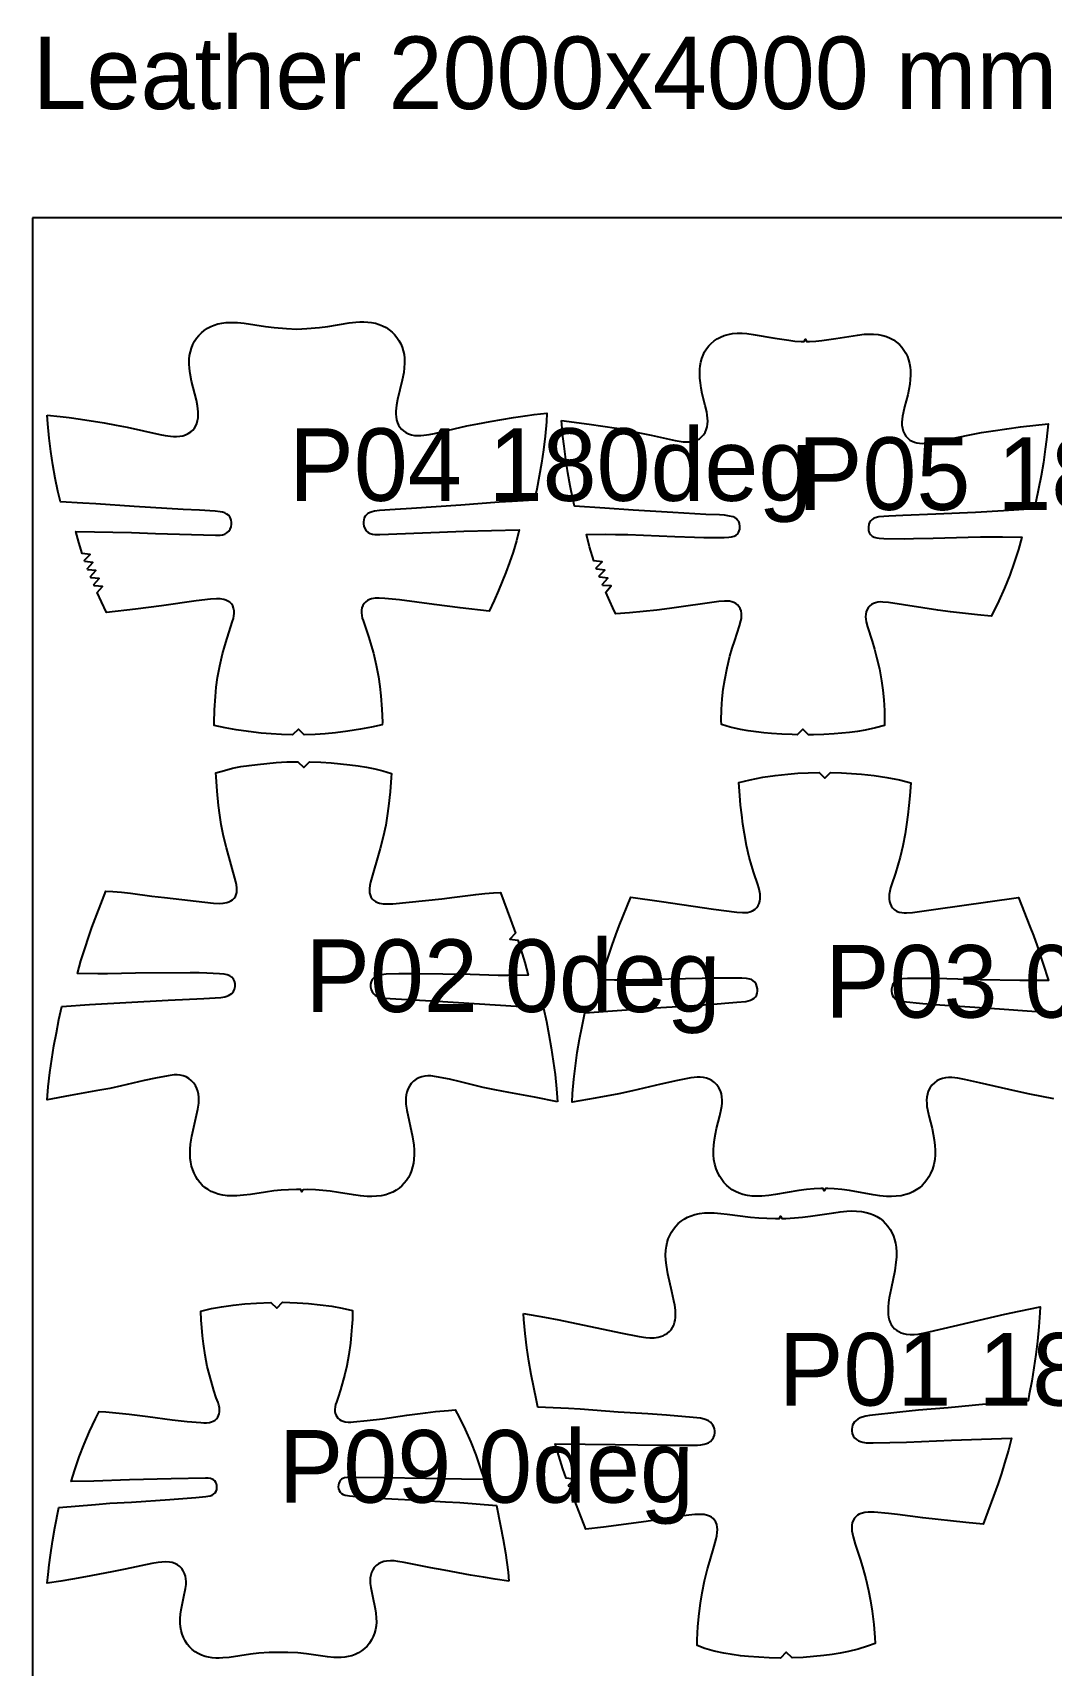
# Model space of a CAD drawing. Header units: millimetres. Extents: x 0 to 2016, y 0 to 4064.
# Drawn here: x 0 to 351, y 3501 to 4064 of the extents above; entities that cross this region are included whole.
import ezdxf

# ---------------------------------------------------------------- set-up
doc = ezdxf.new("R2010")
doc.units = ezdxf.units.MM
for name, color, linetype in [('ANNOTATION', 3, 'Continuous'), ('LEATHER', 1, 'Continuous'), ('PIECES', 5, 'Continuous')]:
    doc.layers.add(name, color=color, linetype=linetype)

msp = doc.modelspace()

# ---------------------------------------------------------------- linework, layer by layer
at = {"layer": 'LEATHER'}
msp.add_lwpolyline([(0, 0), (2000, 0), (2000, 4000), (0, 4000)], close=True, dxfattribs=at)
at = {"layer": 'PIECES'}
for points in [[(5, 3932.1), (9.43, 3931.63), (12.53, 3931.24), (16.49, 3930.68), (24.63, 3929.38), (28.82, 3928.62), (32.6, 3927.87), (43.79, 3925.39), (45.64, 3925.04), (47.5, 3924.79), (48.56, 3924.71), (49.62, 3924.7), (50.67, 3924.77), (51.71, 3924.96), (52.71, 3925.27), (53.65, 3925.73), (54.52, 3926.32), (55.17, 3926.93), (55.74, 3927.62), (56.2, 3928.38), (56.57, 3929.2), (56.86, 3930.16), (57.03, 3931.15), (57.09, 3932.16), (57.06, 3933.18), (56.97, 3934.2), (56.81, 3935.21), (56.41, 3937.2), (54.76, 3943.77), (54.25, 3946.43), (54.03, 3948.07), (53.93, 3949.72), (53.96, 3951.37), (54.11, 3952.65), (54.36, 3953.92), (54.73, 3955.16), (55.21, 3956.36), (55.8, 3957.49), (56.49, 3958.55), (57.28, 3959.53), (58.16, 3960.44), (59.13, 3961.25), (60.23, 3961.99), (61.38, 3962.61), (62.6, 3963.11), (63.86, 3963.5), (65.19, 3963.78), (66.53, 3963.94), (67.89, 3964.01), (69.25, 3964), (70.61, 3963.92), (72.87, 3963.69), (80.28, 3962.56), (83.19, 3962.2), (87.48, 3961.87), (91.01, 3961.71), (94.53, 3961.9), (98.82, 3962.26), (101.73, 3962.65), (109.12, 3963.83), (111.39, 3964.08), (112.75, 3964.17), (114.11, 3964.19), (115.46, 3964.13), (116.81, 3963.98), (118.14, 3963.71), (119.4, 3963.33), (120.62, 3962.84), (121.78, 3962.23), (122.88, 3961.5), (123.86, 3960.69), (124.75, 3959.8), (125.55, 3958.81), (126.25, 3957.76), (126.84, 3956.64), (127.33, 3955.44), (127.71, 3954.2), (127.98, 3952.94), (128.13, 3951.65), (128.18, 3950), (128.08, 3948.36), (127.88, 3946.72), (127.39, 3944.05), (125.79, 3937.47), (125.4, 3935.47), (125.26, 3934.46), (125.17, 3933.44), (125.15, 3932.42), (125.22, 3931.42), (125.39, 3930.43), (125.69, 3929.46), (126.07, 3928.65), (126.54, 3927.9), (127.11, 3927.21), (127.77, 3926.61), (128.64, 3926.02), (129.58, 3925.57), (130.59, 3925.26), (131.63, 3925.08), (132.68, 3925.02), (133.74, 3925.04), (134.8, 3925.13), (136.66, 3925.39), (138.51, 3925.75), (149.67, 3928.32), (153.45, 3929.1), (157.63, 3929.89), (165.76, 3931.26), (169.72, 3931.85), (172.81, 3932.26), (177.24, 3932.76), (177.05, 3929.72), (176.6, 3924.76), (176.05, 3920.15), (175.39, 3915.55), (174.61, 3911.02), (173.71, 3906.51), (172.88, 3902.8), (165.22, 3902.33), (160.74, 3902.02), (147.54, 3900.99), (130.61, 3899.87), (124.98, 3899.54), (119.54, 3899.15), (117.85, 3898.96), (117.04, 3898.8), (116.26, 3898.55), (115.54, 3898.17), (115.03, 3897.75), (114.61, 3897.25), (114.29, 3896.68), (114.08, 3896.02), (113.99, 3895.34), (114.01, 3894.64), (114.16, 3893.77), (114.48, 3892.95), (114.98, 3892.22), (115.64, 3891.65), (116.37, 3891.29), (117.15, 3891.07), (117.96, 3890.96), (119.6, 3890.9), (140.22, 3891.71), (148.54, 3892.1), (167.7, 3892.6), (166.72, 3888.79), (165.56, 3884.9), (164.36, 3881.33), (163.05, 3877.81), (161.82, 3874.71), (160.52, 3871.63), (159, 3868.2), (157.29, 3864.55), (147.29, 3865.64), (138.36, 3866.77), (126.43, 3868.37), (121.39, 3868.92), (119.36, 3869.01), (118.08, 3868.96), (116.83, 3868.75), (116.1, 3868.51), (115.42, 3868.18), (114.8, 3867.75), (114.27, 3867.21), (113.8, 3866.48), (113.49, 3865.68), (113.33, 3864.82), (113.31, 3863.93), (113.41, 3863.04), (113.61, 3862.16), (113.86, 3861.29), (115.8, 3855.44), (116.64, 3852.73), (117.42, 3850), (118.41, 3845.94), (119.2, 3841.85), (119.67, 3838.59), (120.02, 3835.31), (120.35, 3830.79), (120.51, 3826.25), (120.5, 3825.34), (116.73, 3824.53), (112.98, 3823.83), (108.67, 3823.16), (104.34, 3822.63), (100.86, 3822.31), (97.38, 3822.08), (93.6, 3821.93), (91.59, 3823.92), (89.6, 3821.91), (85.71, 3822.03), (82.23, 3822.24), (78.75, 3822.53), (74.41, 3823.03), (70.1, 3823.66), (66.34, 3824.33), (62.57, 3825.12), (62.56, 3826.03), (62.67, 3830.56), (62.97, 3835.09), (63.3, 3838.37), (63.74, 3841.63), (64.5, 3845.74), (65.46, 3849.8), (66.21, 3852.54), (67.03, 3855.25), (68.93, 3861.11), (69.18, 3861.99), (69.36, 3862.87), (69.46, 3863.76), (69.43, 3864.65), (69.27, 3865.51), (68.95, 3866.31), (68.48, 3867.03), (67.94, 3867.57), (67.32, 3867.99), (66.63, 3868.32), (65.9, 3868.55), (64.65, 3868.75), (63.37, 3868.79), (61.34, 3868.68), (56.31, 3868.1), (44.39, 3866.41), (35.47, 3865.21), (25.47, 3864.05), (23.73, 3867.68), (22.27, 3870.92), (24.07, 3873.06), (21.28, 3873.22), (21.08, 3873.68), (22.91, 3875.78), (20.13, 3875.99), (19.94, 3876.45), (21.81, 3878.52), (19.03, 3878.78), (18.85, 3879.25), (20.77, 3881.28), (17.99, 3881.59), (17.83, 3882.06), (19.78, 3884.06), (17.01, 3884.43), (15.86, 3888.21), (14.85, 3892.01), (34.01, 3891.66), (42.34, 3891.33), (62.96, 3890.68), (64.6, 3890.75), (65.41, 3890.87), (66.19, 3891.09), (66.91, 3891.46), (67.57, 3892.04), (68.07, 3892.77), (68.38, 3893.59), (68.53, 3894.47), (68.54, 3895.16), (68.44, 3895.85), (68.22, 3896.51), (67.9, 3897.07), (67.47, 3897.57), (66.96, 3897.98), (66.24, 3898.35), (65.46, 3898.6), (64.65, 3898.75), (62.95, 3898.93), (57.52, 3899.28), (51.89, 3899.57), (34.94, 3900.56), (21.73, 3901.48), (17.25, 3901.76), (9.59, 3902.17), (8.73, 3905.87), (7.8, 3910.37), (6.99, 3914.9), (6.28, 3919.49), (5.7, 3924.1), (5.21, 3929.05), (5, 3932.1)], [(182.24, 3930.17), (191.78, 3928.95), (196.49, 3928.28), (201.18, 3927.52), (205.16, 3926.79), (209.14, 3926.01), (213.11, 3925.18), (221.43, 3923.32), (222.81, 3923.06), (224.21, 3922.88), (225.61, 3922.82), (226.49, 3922.86), (227.36, 3922.99), (228.21, 3923.2), (229.02, 3923.52), (229.78, 3923.95), (230.55, 3924.56), (231.2, 3925.28), (231.73, 3926.1), (232.14, 3926.99), (232.44, 3927.98), (232.6, 3929), (232.64, 3930.03), (232.59, 3931.06), (232.47, 3932.1), (232.29, 3933.14), (231.79, 3935.36), (230.77, 3939.44), (230.39, 3941.32), (230.1, 3943.22), (229.96, 3944.77), (229.9, 3946.31), (229.95, 3947.86), (230.08, 3949.1), (230.29, 3950.32), (230.61, 3951.52), (231.03, 3952.69), (231.58, 3953.82), (232.23, 3954.89), (233, 3955.88), (233.86, 3956.79), (234.82, 3957.6), (235.92, 3958.35), (237.1, 3958.97), (238.34, 3959.47), (239.63, 3959.85), (241.22, 3960.14), (242.83, 3960.28), (244.46, 3960.29), (246.08, 3960.18), (248.33, 3959.89), (255.73, 3958.58), (260.65, 3957.83), (262.62, 3957.59), (264.82, 3957.47), (265.88, 3957.48), (266.28, 3958.28), (266.68, 3957.48), (267.73, 3957.45), (269.93, 3957.54), (271.91, 3957.75), (276.83, 3958.45), (284.25, 3959.66), (286.5, 3959.93), (288.13, 3960.01), (289.75, 3959.98), (291.36, 3959.82), (292.95, 3959.51), (294.23, 3959.12), (295.47, 3958.6), (296.64, 3957.97), (297.73, 3957.2), (298.68, 3956.38), (299.53, 3955.46), (300.28, 3954.46), (300.93, 3953.38), (301.46, 3952.24), (301.87, 3951.07), (302.17, 3949.87), (302.37, 3948.64), (302.48, 3947.4), (302.51, 3945.85), (302.43, 3944.31), (302.27, 3942.76), (301.95, 3940.87), (301.55, 3939), (300.48, 3934.93), (299.95, 3932.71), (299.76, 3931.68), (299.62, 3930.64), (299.56, 3929.6), (299.59, 3928.57), (299.74, 3927.56), (300.02, 3926.56), (300.42, 3925.67), (300.94, 3924.84), (301.58, 3924.11), (302.34, 3923.49), (303.1, 3923.05), (303.9, 3922.72), (304.75, 3922.5), (305.62, 3922.36), (306.5, 3922.31), (307.9, 3922.35), (309.3, 3922.52), (310.68, 3922.76), (319.03, 3924.5), (323.01, 3925.29), (326.99, 3926.02), (330.98, 3926.7), (335.69, 3927.39), (340.41, 3928.01), (349.96, 3929.11), (349.37, 3923.68), (348.95, 3920.35), (348.3, 3915.76), (347.55, 3911.17), (346.68, 3906.66), (345.7, 3902.16), (345.1, 3899.75), (334.59, 3899.08), (324.88, 3898.56), (311.23, 3897.9), (299.84, 3897.44), (295.07, 3897.3), (293.33, 3897.19), (291.61, 3896.97), (290.38, 3896.68), (289.81, 3896.45), (289.29, 3896.12), (288.81, 3895.64), (288.44, 3895.07), (288.18, 3894.44), (288.01, 3893.46), (288.07, 3892.46), (288.2, 3891.91), (288.41, 3891.38), (288.72, 3890.91), (289.3, 3890.39), (290, 3890.04), (290.88, 3889.78), (291.78, 3889.65), (293.38, 3889.55), (300.44, 3889.48), (303.59, 3889.5), (310.37, 3889.64), (322.4, 3890.01), (326.6, 3890.11), (330.81, 3890.16), (334.17, 3890.15), (340.9, 3889.99), (339.71, 3885.76), (338.28, 3881.29), (336.7, 3876.88), (334.93, 3872.45), (333, 3868.09), (330.92, 3863.81), (330.37, 3862.76), (325.62, 3863.23), (316.32, 3864.27), (311.92, 3864.84), (294.95, 3867.47), (292.97, 3867.66), (292.11, 3867.68), (291.26, 3867.62), (290.43, 3867.45), (289.75, 3867.2), (289.11, 3866.84), (288.54, 3866.4), (288.04, 3865.86), (287.58, 3865.13), (287.26, 3864.32), (287.08, 3863.47), (287.03, 3862.6), (287.08, 3861.73), (287.23, 3860.86), (287.68, 3859.15), (289.29, 3854.16), (290.11, 3851.44), (290.86, 3848.7), (291.81, 3844.63), (292.57, 3840.53), (293.02, 3837.27), (293.33, 3833.99), (293.53, 3830.25), (293.56, 3826.51), (293.51, 3825.09), (290.51, 3824.28), (286.9, 3823.51), (284.23, 3823.08), (281.55, 3822.74), (278.86, 3822.49), (276.17, 3822.28), (272.61, 3822.07), (269.04, 3821.93), (267.42, 3821.91), (265.43, 3823.92), (263.42, 3821.94), (261.79, 3821.98), (258.23, 3822.16), (254.67, 3822.42), (251.98, 3822.66), (249.29, 3822.95), (246.62, 3823.32), (243.96, 3823.78), (240.35, 3824.6), (237.36, 3825.45), (237.33, 3826.86), (237.41, 3830.61), (237.66, 3834.34), (238.01, 3837.62), (238.5, 3840.87), (239.31, 3844.97), (240.31, 3849.02), (241.09, 3851.75), (241.96, 3854.46), (243.63, 3859.43), (244.1, 3861.14), (244.25, 3862), (244.32, 3862.87), (244.28, 3863.74), (244.11, 3864.6), (243.8, 3865.4), (243.35, 3866.14), (242.86, 3866.69), (242.3, 3867.14), (241.66, 3867.5), (240.98, 3867.76), (240.15, 3867.94), (239.3, 3868.01), (238.45, 3868.01), (236.47, 3867.84), (219.46, 3865.43), (215.06, 3864.91), (205.74, 3863.99), (200.99, 3863.58), (200.45, 3864.64), (198.42, 3868.95), (197.5, 3871.09), (199.31, 3873.22), (196.53, 3873.4), (196.35, 3873.86), (198.23, 3875.93), (195.45, 3876.19), (195.27, 3876.66), (197.19, 3878.69), (194.41, 3879.01), (194.25, 3879.48), (196.21, 3881.48), (193.44, 3881.85), (191.94, 3886.69), (190.81, 3890.94), (197.54, 3891.01), (200.89, 3890.98), (205.1, 3890.88), (221.32, 3890.2), (228.1, 3889.98), (231.25, 3889.91), (238.32, 3889.9), (239.91, 3889.98), (240.82, 3890.1), (241.7, 3890.34), (242.4, 3890.69), (242.99, 3891.2), (243.3, 3891.67), (243.52, 3892.19), (243.66, 3892.74), (243.73, 3893.74), (243.58, 3894.72), (243.33, 3895.36), (242.96, 3895.93), (242.49, 3896.41), (241.97, 3896.75), (241.4, 3896.99), (240.18, 3897.3), (238.46, 3897.54), (236.72, 3897.67), (231.96, 3897.87), (220.57, 3898.48), (206.93, 3899.31), (197.23, 3899.95), (186.73, 3900.75), (186.16, 3903.17), (185.23, 3907.68), (184.42, 3912.21), (183.73, 3916.8), (183.14, 3921.41), (182.76, 3924.74), (182.24, 3930.17)], [(180.89, 3695.46), (172.97, 3697.05), (164.15, 3698.65), (159.28, 3699.57), (155.28, 3700.47), (147.48, 3702.35), (143.65, 3703.24), (139.22, 3704.1), (137.19, 3704.38), (136.17, 3704.42), (135.15, 3704.35), (134.1, 3704.13), (133.09, 3703.75), (132.15, 3703.23), (131.29, 3702.58), (130.49, 3701.77), (129.82, 3700.84), (129.29, 3699.83), (128.95, 3698.85), (128.72, 3697.85), (128.6, 3696.82), (128.57, 3695.78), (128.62, 3694.73), (128.9, 3692.64), (130.9, 3683.39), (131.33, 3680.55), (131.47, 3678.92), (131.5, 3677.29), (131.41, 3675.65), (131.22, 3674.34), (130.94, 3673.05), (130.55, 3671.79), (130.06, 3670.56), (129.49, 3669.46), (128.82, 3668.42), (128.06, 3667.44), (127.22, 3666.55), (126.28, 3665.74), (125.22, 3665), (124.09, 3664.38), (122.9, 3663.87), (121.67, 3663.47), (120.1, 3663.13), (118.51, 3662.94), (116.91, 3662.87), (115.3, 3662.91), (112.95, 3663.11), (110.62, 3663.42), (105.42, 3664.27), (102.54, 3664.69), (100.03, 3664.95), (97.52, 3665.12), (94.76, 3665.22), (93.23, 3665.21), (92.82, 3664.42), (92.43, 3665.22), (90.89, 3665.23), (88.13, 3665.16), (85.62, 3665.01), (83.11, 3664.76), (80.22, 3664.37), (75.02, 3663.56), (72.69, 3663.27), (70.34, 3663.09), (68.73, 3663.06), (67.12, 3663.14), (65.53, 3663.35), (63.97, 3663.7), (62.74, 3664.11), (61.56, 3664.63), (60.43, 3665.26), (59.38, 3666), (58.45, 3666.82), (57.61, 3667.72), (56.86, 3668.7), (56.2, 3669.75), (55.64, 3670.86), (55.15, 3672.09), (54.77, 3673.35), (54.5, 3674.64), (54.33, 3675.96), (54.25, 3677.59), (54.29, 3679.22), (54.44, 3680.85), (54.9, 3683.69), (56.97, 3692.92), (57.27, 3695.01), (57.32, 3696.06), (57.3, 3697.1), (57.19, 3698.13), (56.97, 3699.14), (56.63, 3700.12), (56.12, 3701.13), (55.45, 3702.06), (54.66, 3702.88), (53.8, 3703.54), (52.87, 3704.06), (51.86, 3704.45), (50.81, 3704.68), (49.79, 3704.76), (48.77, 3704.73), (46.74, 3704.47), (42.3, 3703.64), (38.47, 3702.78), (30.65, 3700.96), (26.64, 3700.1), (21.77, 3699.21), (12.94, 3697.68), (5, 3696.15), (5.37, 3700.69), (5.91, 3705.56), (6.57, 3710.17), (7.34, 3714.76), (8.17, 3719.29), (9.07, 3723.8), (10.06, 3728.36), (19.56, 3729), (46.68, 3730.55), (59.05, 3731.1), (64.86, 3731.47), (66.26, 3731.68), (66.91, 3731.85), (67.54, 3732.09), (68.12, 3732.41), (68.64, 3732.82), (69.2, 3733.51), (69.58, 3734.31), (69.79, 3735.26), (69.77, 3736.24), (69.6, 3737.05), (69.23, 3737.79), (68.67, 3738.39), (67.98, 3738.85), (67.02, 3739.22), (66.01, 3739.44), (64.37, 3739.63), (60.04, 3739.84), (57.36, 3739.91), (54.28, 3739.93), (35.41, 3739.76), (25.83, 3739.55), (22.49, 3739.55), (15.43, 3739.69), (16.66, 3744.05), (18.05, 3748.57), (19.2, 3752.05), (20.43, 3755.51), (25.26, 3768.11), (27.69, 3767.97), (30.57, 3767.72), (33.68, 3767.36), (41.11, 3766.36), (45.45, 3765.83), (62.35, 3763.96), (64.37, 3763.86), (65.65, 3763.91), (66.91, 3764.13), (67.63, 3764.36), (68.3, 3764.69), (68.91, 3765.11), (69.44, 3765.64), (69.86, 3766.25), (70.15, 3766.93), (70.33, 3767.65), (70.42, 3768.39), (70.42, 3769.15), (70.29, 3770.24), (70.06, 3771.31), (66.78, 3782.98), (65.78, 3786.97), (64.96, 3790.99), (64.46, 3794.28), (64.06, 3797.59), (63.56, 3802.52), (63.19, 3807.47), (63.12, 3808.79), (66.12, 3809.68), (68.92, 3810.38), (71.75, 3810.95), (74.62, 3811.4), (77.51, 3811.75), (83.97, 3812.35), (87.54, 3812.58), (91.41, 3812.67), (93.4, 3810.67), (95.41, 3812.66), (99.27, 3812.53), (102.84, 3812.27), (109.3, 3811.62), (112.18, 3811.25), (115.05, 3810.78), (117.87, 3810.19), (120.66, 3809.46), (123.66, 3808.55), (123.58, 3807.23), (123.18, 3802.29), (122.64, 3797.35), (122.21, 3794.05), (121.68, 3790.77), (120.83, 3786.75), (119.8, 3782.77), (116.43, 3771.13), (116.19, 3770.06), (116.05, 3768.97), (116.04, 3768.21), (116.12, 3767.46), (116.3, 3766.75), (116.59, 3766.07), (117, 3765.45), (117.52, 3764.92), (118.13, 3764.49), (118.81, 3764.16), (119.52, 3763.92), (120.78, 3763.7), (122.06, 3763.64), (124.08, 3763.72), (141, 3765.45), (145.34, 3765.95), (152.78, 3766.89), (155.88, 3767.23), (158.77, 3767.45), (161.2, 3767.57), (164.71, 3758.25), (166.42, 3753.54), (164.46, 3751.55), (167.23, 3751.18), (168.26, 3747.97), (169.61, 3743.44), (170.8, 3739.08), (163.74, 3738.99), (160.4, 3739.02), (150.82, 3739.3), (131.96, 3739.62), (128.88, 3739.63), (126.2, 3739.58), (121.87, 3739.41), (120.22, 3739.22), (119.21, 3739.01), (118.25, 3738.65), (117.55, 3738.2), (116.99, 3737.6), (116.62, 3736.86), (116.44, 3736.06), (116.42, 3735.08), (116.62, 3734.13), (116.99, 3733.32), (117.55, 3732.63), (118.06, 3732.21), (118.64, 3731.89), (119.26, 3731.64), (119.91, 3731.46), (121.31, 3731.24), (127.12, 3730.83), (139.48, 3730.18), (166.6, 3728.42), (176.09, 3727.7), (177.04, 3723.14), (177.91, 3718.62), (178.7, 3714.09), (179.43, 3709.49), (180.06, 3704.87), (180.56, 3699.99), (180.89, 3695.46)], [(169.15, 3622.59), (176.4, 3621.29), (181.29, 3620.35), (202.58, 3615.89), (209.02, 3614.61), (211.32, 3614.28), (212.73, 3614.17), (214.13, 3614.19), (215.52, 3614.37), (216.4, 3614.59), (217.24, 3614.89), (218.03, 3615.28), (218.78, 3615.75), (219.45, 3616.32), (220.04, 3616.98), (220.55, 3617.74), (220.93, 3618.55), (221.22, 3619.41), (221.41, 3620.3), (221.53, 3621.21), (221.57, 3622.13), (221.5, 3623.75), (221.29, 3625.37), (221, 3626.97), (220.3, 3630.15), (218.91, 3636.26), (218.4, 3639.22), (218.21, 3640.94), (218.14, 3642.68), (218.22, 3644.41), (218.39, 3645.71), (218.67, 3646.99), (219.05, 3648.23), (219.54, 3649.44), (220.13, 3650.57), (220.82, 3651.64), (221.6, 3652.63), (222.48, 3653.54), (223.45, 3654.36), (224.54, 3655.1), (225.7, 3655.73), (226.91, 3656.24), (228.17, 3656.63), (229.83, 3656.98), (231.51, 3657.18), (233.2, 3657.24), (234.9, 3657.2), (237.11, 3657.05), (239.33, 3656.81), (247.42, 3655.8), (250.21, 3655.54), (253, 3655.36), (255.99, 3655.3), (257.35, 3655.33), (257.74, 3656.13), (258.15, 3655.34), (259.51, 3655.34), (262.49, 3655.48), (265.28, 3655.73), (268.06, 3656.07), (276.13, 3657.28), (278.33, 3657.58), (280.54, 3657.79), (282.24, 3657.87), (283.94, 3657.85), (285.62, 3657.7), (287.28, 3657.4), (288.55, 3657.03), (289.78, 3656.56), (290.95, 3655.96), (292.06, 3655.25), (293.05, 3654.45), (293.96, 3653.57), (294.76, 3652.59), (295.48, 3651.54), (296.09, 3650.43), (296.62, 3649.23), (297.03, 3648), (297.34, 3646.73), (297.55, 3645.44), (297.67, 3643.71), (297.64, 3641.97), (297.5, 3640.24), (297.07, 3637.27), (295.83, 3631.13), (295.22, 3627.93), (294.97, 3626.32), (294.8, 3624.7), (294.78, 3623.08), (294.84, 3622.16), (294.98, 3621.25), (295.19, 3620.36), (295.5, 3619.51), (295.91, 3618.71), (296.43, 3617.97), (297.04, 3617.32), (297.73, 3616.77), (298.48, 3616.32), (299.29, 3615.95), (300.14, 3615.67), (301.02, 3615.48), (302.41, 3615.33), (303.82, 3615.35), (305.22, 3615.49), (307.51, 3615.88), (313.92, 3617.33), (335.08, 3622.33), (339.95, 3623.4), (347.17, 3624.89), (347.1, 3622.84), (346.79, 3617.94), (346.32, 3613.06), (345.74, 3608.44), (345.05, 3603.83), (344.29, 3599.29), (343.47, 3594.77), (343.02, 3592.5), (332.48, 3591.71), (328.49, 3591.35), (315.46, 3590.08), (305.25, 3589.21), (298.82, 3588.56), (288.37, 3587.4), (287.13, 3587.17), (285.92, 3586.85), (285.14, 3586.56), (284.41, 3586.18), (283.75, 3585.7), (283.27, 3585.23), (282.87, 3584.69), (282.57, 3584.08), (282.38, 3583.43), (282.3, 3582.76), (282.32, 3582.09), (282.47, 3581.25), (282.77, 3580.45), (283.25, 3579.73), (283.88, 3579.13), (284.55, 3578.72), (285.28, 3578.42), (286.06, 3578.21), (287.24, 3578.03), (288.43, 3577.96), (289.64, 3577.95), (301.13, 3578.26), (316.7, 3578.89), (337.38, 3579.64), (336.28, 3575.5), (334.96, 3570.97), (333.86, 3567.47), (332.69, 3563.99), (327.56, 3549.98), (321.54, 3550.51), (306.77, 3552.15), (298.01, 3553.27), (294.98, 3553.61), (289.96, 3554.07), (287.96, 3554.09), (286.73, 3553.98), (285.54, 3553.69), (284.86, 3553.4), (284.22, 3553.02), (283.66, 3552.55), (283.18, 3552), (282.75, 3551.25), (282.46, 3550.44), (282.31, 3549.58), (282.27, 3548.71), (282.34, 3547.66), (282.51, 3546.61), (282.76, 3545.58), (283.51, 3543.08), (285.22, 3537.92), (286.03, 3535.23), (287.14, 3531.18), (288.09, 3527.1), (288.75, 3523.55), (289.29, 3519.97), (289.83, 3515.45), (290.23, 3510.91), (290.34, 3508.91), (287.66, 3507.92), (284.44, 3506.9), (281.16, 3506.07), (278.34, 3505.51), (275.5, 3505.07), (272.65, 3504.71), (269.1, 3504.34), (265.54, 3504.07), (261.71, 3503.89), (259.68, 3505.86), (257.71, 3503.84), (253.87, 3503.92), (250.3, 3504.1), (246.74, 3504.37), (243.88, 3504.66), (241.03, 3505.03), (238.2, 3505.51), (234.91, 3506.26), (231.65, 3507.19), (228.95, 3508.12), (229.01, 3510.12), (229.29, 3514.67), (229.72, 3519.2), (230.16, 3522.79), (230.73, 3526.36), (231.58, 3530.46), (232.58, 3534.54), (233.32, 3537.25), (234.9, 3542.45), (235.58, 3544.97), (235.8, 3546.01), (235.95, 3547.06), (235.99, 3548.11), (235.93, 3548.98), (235.75, 3549.83), (235.45, 3550.64), (235, 3551.37), (234.5, 3551.92), (233.93, 3552.37), (233.28, 3552.73), (232.59, 3553), (231.39, 3553.26), (230.16, 3553.35), (228.16, 3553.27), (223.15, 3552.68), (220.14, 3552.26), (211.41, 3550.92), (196.68, 3548.9), (190.68, 3548.21), (185.76, 3560.65), (187.65, 3562.71), (184.87, 3562.98), (184.69, 3563.45), (186.61, 3565.48), (183.84, 3565.8), (182.74, 3569), (181.3, 3573.5), (180.1, 3577.61), (200.79, 3577.39), (216.37, 3577.16), (227.87, 3577.15), (229.07, 3577.19), (230.27, 3577.3), (231.44, 3577.51), (232.21, 3577.73), (232.94, 3578.05), (233.6, 3578.48), (234.21, 3579.1), (234.67, 3579.83), (234.95, 3580.63), (235.08, 3581.48), (235.08, 3582.15), (234.98, 3582.82), (234.77, 3583.46), (234.46, 3584.06), (234.05, 3584.59), (233.56, 3585.06), (232.88, 3585.52), (232.14, 3585.87), (231.36, 3586.14), (230.14, 3586.44), (228.9, 3586.63), (227.64, 3586.76), (218.42, 3587.53), (211.97, 3588), (201.74, 3588.61), (188.69, 3589.55), (184.69, 3589.8), (174.13, 3590.32), (173.62, 3592.57), (172.68, 3597.08), (171.81, 3601.59), (171, 3606.18), (170.3, 3610.78), (169.71, 3615.65), (169.27, 3620.54), (169.15, 3622.59)], [(164.15, 3530.38), (159.37, 3531.06), (155.37, 3531.68), (150.86, 3532.44), (141.78, 3534.08), (137.22, 3534.95), (128.01, 3536.8), (125.87, 3537.15), (124.57, 3537.3), (123.27, 3537.35), (121.97, 3537.26), (121, 3537.07), (120.08, 3536.76), (119.21, 3536.33), (118.42, 3535.76), (117.74, 3535.04), (117.19, 3534.22), (116.77, 3533.33), (116.49, 3532.4), (116.33, 3531.45), (116.27, 3530.48), (116.31, 3529.51), (116.49, 3528.1), (117.11, 3525.33), (118.04, 3520.8), (118.27, 3519.28), (118.42, 3517.74), (118.45, 3516.2), (118.36, 3514.92), (118.16, 3513.66), (117.84, 3512.43), (117.39, 3511.23), (116.81, 3510.07), (116.11, 3508.99), (115.3, 3508), (114.38, 3507.09), (113.37, 3506.31), (112.29, 3505.64), (111.15, 3505.09), (109.95, 3504.66), (108.76, 3504.36), (107.54, 3504.17), (106.31, 3504.06), (105.08, 3504.03), (103.84, 3504.07), (101.62, 3504.25), (94.32, 3505.28), (91.41, 3505.6), (87.9, 3505.77), (81.49, 3505.74), (77.97, 3505.53), (75.07, 3505.19), (67.77, 3504.09), (65.56, 3503.88), (64.32, 3503.84), (63.08, 3503.85), (61.86, 3503.95), (60.64, 3504.13), (59.44, 3504.42), (58.24, 3504.84), (57.09, 3505.38), (56, 3506.04), (54.99, 3506.81), (54.06, 3507.7), (53.24, 3508.69), (52.53, 3509.76), (51.94, 3510.91), (51.48, 3512.11), (51.15, 3513.34), (50.94, 3514.6), (50.83, 3515.88), (50.85, 3517.42), (50.98, 3518.95), (51.2, 3520.48), (52.09, 3525.02), (52.68, 3527.8), (52.85, 3529.2), (52.87, 3530.18), (52.81, 3531.14), (52.64, 3532.09), (52.35, 3533.02), (51.92, 3533.91), (51.36, 3534.73), (50.67, 3535.43), (49.88, 3536), (49.01, 3536.42), (48.08, 3536.72), (47.12, 3536.9), (45.81, 3536.98), (44.51, 3536.92), (43.21, 3536.76), (41.07, 3536.38), (31.88, 3534.45), (27.33, 3533.53), (18.27, 3531.8), (13.77, 3531), (9.77, 3530.34), (5, 3529.62), (5.3, 3532.65), (5.69, 3535.98), (6.14, 3539.31), (6.89, 3544), (7.7, 3548.68), (9, 3555.71), (21.67, 3556.8), (26.56, 3557.16), (34.09, 3557.6), (47.3, 3558.45), (56.18, 3559.12), (59.68, 3559.49), (60.41, 3559.6), (61.12, 3559.76), (61.81, 3560.01), (62.38, 3560.34), (62.88, 3560.78), (63.25, 3561.32), (63.46, 3561.94), (63.52, 3562.6), (63.46, 3563.27), (63.33, 3563.84), (63.12, 3564.38), (62.79, 3564.85), (62.37, 3565.23), (61.86, 3565.5), (61.31, 3565.68), (60.46, 3565.81), (59.6, 3565.84), (47.79, 3565.61), (33.41, 3565.22), (21.07, 3564.83), (13.24, 3564.68), (14.5, 3568.75), (16.04, 3573.17), (17.74, 3577.55), (19.61, 3581.93), (21.63, 3586.24), (22.93, 3588.78), (25.22, 3588.62), (29.79, 3588.22), (33.25, 3587.87), (39.69, 3587.09), (48.08, 3585.96), (53.29, 3585.39), (58.01, 3584.96), (58.97, 3584.91), (59.93, 3584.93), (60.89, 3585.05), (61.59, 3585.22), (62.25, 3585.48), (62.86, 3585.84), (63.4, 3586.31), (63.8, 3586.82), (64.1, 3587.39), (64.3, 3588.01), (64.42, 3588.65), (64.44, 3589.31), (64.36, 3590.18), (64.16, 3591.03), (63.88, 3591.86), (63.24, 3593.51), (62.39, 3596.05), (60.89, 3601.44), (60.2, 3604.27), (59.44, 3608.18), (58.86, 3612.12), (58.53, 3614.9), (58.28, 3617.69), (58.11, 3620.25), (58.01, 3623.39), (61.58, 3624.22), (65.13, 3624.89), (69.13, 3625.44), (73.14, 3625.84), (77.09, 3626.13), (82.11, 3626.39), (84.12, 3624.4), (86.11, 3626.41), (91.13, 3626.2), (95.09, 3625.95), (99.11, 3625.59), (103.11, 3625.07), (106.67, 3624.44), (110.25, 3623.64), (110.17, 3620.49), (110.03, 3617.94), (109.8, 3615.15), (109.5, 3612.37), (108.96, 3608.42), (108.24, 3604.5), (107.57, 3601.67), (106.13, 3596.26), (105.29, 3593.71), (104.67, 3592.06), (104.41, 3591.22), (104.22, 3590.37), (104.14, 3589.5), (104.17, 3588.84), (104.29, 3588.2), (104.5, 3587.59), (104.8, 3587.02), (105.21, 3586.51), (105.75, 3586.05), (106.36, 3585.69), (107.03, 3585.44), (107.73, 3585.27), (108.69, 3585.16), (109.65, 3585.16), (110.61, 3585.21), (115.32, 3585.69), (120.54, 3586.31), (128.91, 3587.52), (135.35, 3588.35), (138.8, 3588.74), (143.36, 3589.18), (145.66, 3589.36), (146.98, 3586.84), (149.04, 3582.55), (150.95, 3578.19), (152.69, 3573.83), (154.27, 3569.42), (155.57, 3565.36), (147.74, 3565.43), (135.4, 3565.71), (121.01, 3565.96), (109.2, 3566.07), (108.34, 3566.04), (107.49, 3565.9), (106.95, 3565.71), (106.45, 3565.44), (106.02, 3565.06), (105.7, 3564.58), (105.5, 3564.04), (105.37, 3563.47), (105.32, 3562.8), (105.38, 3562.14), (105.59, 3561.52), (105.97, 3560.98), (106.47, 3560.55), (107.05, 3560.23), (107.74, 3559.98), (108.45, 3559.83), (109.18, 3559.73), (112.69, 3559.39), (121.58, 3558.81), (134.79, 3558.08), (142.32, 3557.72), (147.22, 3557.4), (159.9, 3556.43), (161.26, 3549.42), (162.12, 3544.74), (162.91, 3540.06), (163.39, 3536.74), (163.82, 3533.41), (164.15, 3530.38)]]:
    msp.add_lwpolyline(points, close=True, dxfattribs=at)
msp.add_lwpolyline([(351.87, 3696.51), (343.68, 3698.1), (338.95, 3699.11), (326.34, 3702.08), (321.17, 3703.19), (318.84, 3703.59), (317.78, 3703.73), (316.71, 3703.82), (315.64, 3703.82), (314.58, 3703.73), (313.54, 3703.5), (312.54, 3703.15), (311.6, 3702.67), (310.74, 3702.05), (309.88, 3701.2), (309.19, 3700.21), (308.66, 3699.13), (308.34, 3698.11), (308.16, 3697.07), (308.08, 3696.01), (308.1, 3694.94), (308.2, 3693.86), (308.36, 3692.79), (308.82, 3690.6), (309.94, 3686.25), (310.38, 3684.32), (310.73, 3682.37), (310.95, 3680.41), (311.04, 3678.79), (311.01, 3677.17), (310.86, 3675.56), (310.55, 3673.9), (310.07, 3672.29), (309.43, 3670.74), (308.84, 3669.63), (308.16, 3668.58), (307.39, 3667.6), (306.53, 3666.69), (305.58, 3665.87), (304.5, 3665.11), (303.35, 3664.46), (302.15, 3663.93), (300.89, 3663.51), (299.27, 3663.15), (297.62, 3662.94), (295.95, 3662.87), (294.28, 3662.92), (291.95, 3663.14), (289.63, 3663.49), (281.55, 3664.94), (278.91, 3665.31), (276.26, 3665.54), (273.98, 3665.61), (273.2, 3665.58), (272.8, 3664.78), (272.4, 3665.58), (271.63, 3665.61), (269.35, 3665.55), (266.69, 3665.32), (264.05, 3664.96), (255.97, 3663.53), (253.65, 3663.19), (251.32, 3662.98), (249.65, 3662.93), (247.98, 3663), (246.33, 3663.21), (244.71, 3663.59), (243.46, 3664.01), (242.25, 3664.54), (241.1, 3665.19), (240.02, 3665.95), (239.08, 3666.78), (238.22, 3667.68), (237.45, 3668.67), (236.77, 3669.72), (236.19, 3670.83), (235.55, 3672.39), (235.08, 3674), (234.77, 3675.65), (234.62, 3677.27), (234.6, 3678.89), (234.69, 3680.51), (234.93, 3682.47), (235.27, 3684.41), (235.72, 3686.34), (236.85, 3690.69), (237.31, 3692.89), (237.48, 3693.95), (237.58, 3695.03), (237.6, 3696.1), (237.53, 3697.16), (237.35, 3698.2), (237.03, 3699.22), (236.51, 3700.31), (235.81, 3701.29), (234.96, 3702.15), (234.1, 3702.77), (233.17, 3703.25), (232.17, 3703.61), (231.13, 3703.83), (230.06, 3703.93), (229, 3703.93), (227.93, 3703.85), (226.86, 3703.71), (224.53, 3703.32), (222.21, 3702.84), (216.52, 3701.57), (206.74, 3699.28), (202.01, 3698.28), (193.81, 3696.71), (185.89, 3695.32), (186.07, 3698.34), (186.5, 3703.3), (187.03, 3707.91), (187.68, 3712.51), (188.44, 3717.05), (189.32, 3721.56), (190.33, 3726.14), (212.56, 3727.72), (226.21, 3728.53), (233.15, 3728.98), (242.67, 3729.77), (245.73, 3730.07), (246.56, 3730.22), (247.36, 3730.45), (248.12, 3730.8), (248.64, 3731.17), (249.09, 3731.62), (249.44, 3732.15), (249.7, 3732.86), (249.8, 3733.62), (249.77, 3734.39), (249.6, 3735.23), (249.29, 3736.03), (248.83, 3736.74), (248.21, 3737.31), (247.7, 3737.58), (247.16, 3737.76), (246.02, 3737.96), (244.35, 3738.06), (233.93, 3738.03), (230.77, 3738), (219.26, 3737.69), (205.54, 3737.44), (200.54, 3737.43), (195.7, 3737.48), (199.69, 3749.43), (200.93, 3752.97), (202.13, 3756.1), (206.17, 3766), (216.68, 3764.54), (234.65, 3761.91), (242.62, 3760.81), (244.65, 3760.66), (245.5, 3760.67), (246.35, 3760.75), (247.19, 3760.92), (248.12, 3761.28), (248.95, 3761.81), (249.55, 3762.4), (250.02, 3763.08), (250.37, 3763.84), (250.59, 3764.61), (250.7, 3765.4), (250.71, 3766.21), (250.66, 3767.01), (250.47, 3768.13), (250.2, 3769.22), (249.87, 3770.31), (248.54, 3774.33), (247.7, 3777.05), (246.96, 3779.79), (246.04, 3783.8), (245.29, 3787.84), (244.79, 3791.1), (244.35, 3794.37), (243.98, 3797.69), (243.66, 3801.01), (243.35, 3805.49), (247.23, 3806.43), (251.62, 3807.29), (255.94, 3807.92), (260.27, 3808.4), (263.75, 3808.68), (267.24, 3808.88), (270.99, 3808.98), (272.98, 3806.98), (274.99, 3808.98), (278.73, 3808.86), (282.22, 3808.65), (285.69, 3808.36), (290.03, 3807.88), (294.35, 3807.23), (298.73, 3806.37), (302.61, 3805.42), (302.29, 3800.94), (301.97, 3797.62), (301.58, 3794.3), (301.14, 3791.03), (300.63, 3787.77), (299.86, 3783.73), (298.94, 3779.73), (298.19, 3776.98), (297.34, 3774.27), (296, 3770.25), (295.67, 3769.17), (295.4, 3768.07), (295.21, 3766.96), (295.15, 3766.15), (295.16, 3765.35), (295.27, 3764.55), (295.49, 3763.78), (295.83, 3763.02), (296.31, 3762.34), (296.9, 3761.75), (297.73, 3761.21), (298.66, 3760.86), (299.5, 3760.68), (300.34, 3760.6), (301.2, 3760.59), (303.23, 3760.73), (311.2, 3761.81), (329.18, 3764.39), (339.69, 3765.83), (343.7, 3755.92), (344.9, 3752.79), (346.13, 3749.24), (350.09, 3737.29), (345.25, 3737.25), (340.25, 3737.27), (326.53, 3737.56), (315.02, 3737.89), (311.86, 3737.93), (301.44, 3737.99), (299.77, 3737.89), (298.63, 3737.7), (298.09, 3737.52), (297.58, 3737.24), (296.96, 3736.68), (296.49, 3735.97), (296.18, 3735.17), (296.01, 3734.33), (295.98, 3733.56), (296.08, 3732.81), (296.34, 3732.09), (296.69, 3731.56), (297.13, 3731.11), (297.65, 3730.74), (298.41, 3730.38), (299.21, 3730.15), (300.04, 3730), (306.72, 3729.36), (312.62, 3728.88), (319.56, 3728.41), (333.2, 3727.57), (355.43, 3725.93)], dxfattribs=at)

# ---------------------------------------------------------------- texts
at = {"layer": 'ANNOTATION'}
for s, p in [('Leather 2000x4000 mm | gap 5 mm | placed 275 | utilization 44.07%', (0, 4037.5)), ('P04 180deg', (88.37, 3902.52)), ('P05 180deg', (263.66, 3899.41)), ('P02 0deg', (93.95, 3726.43)), ('P03 0deg', (273.02, 3724.49)), ('P01 180deg', (257.1, 3590.84)), ('P09 0deg', (84.76, 3557.39))]:
    msp.add_text(s, height=25, dxfattribs=at).set_placement(p)

doc.saveas('drawing.dxf')
